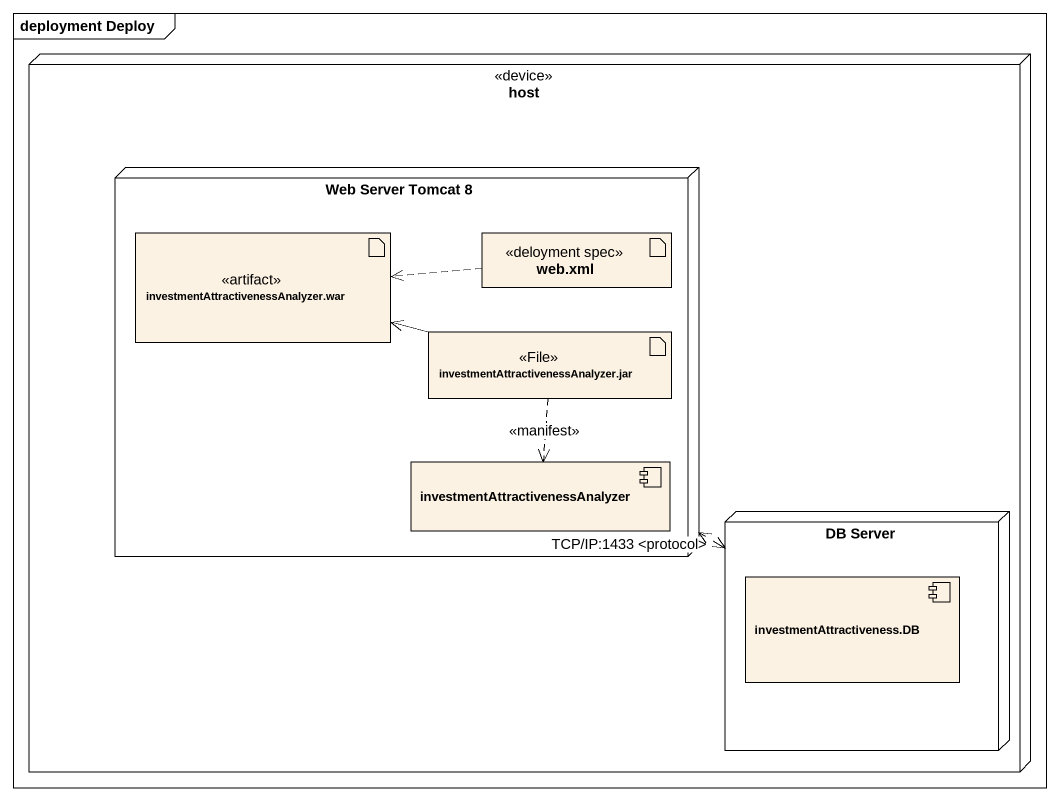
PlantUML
@startuml
mainframe deployment Deploy
node host <<device>> {
  node "Web Server Tomcat 8" as Web_Server_Tomcat_8 {
    artifact "investmentAttractivenessAnalyzer.war" as investmentAttractivenessAnal <<artifact>>
    artifact "web.xml" as web_xml <<deloyment spec>>
    artifact "investmentAttractivenessAnalyzer.jar" as investmentAttractivenessAnal_2 <<File>>
    component "investmentAttractivenessAnalyzer" as investmentAttractivenessAnal_3
  }
  node "DB Server" as DB_Server {
    component "investmentAttractiveness.DB" as investmentAttractiveness_DB
  }
}
Web_Server_Tomcat_8 <-right-> DB_Server : TCP/IP:1433 <protocol>
web_xml .left.> investmentAttractivenessAnal
investmentAttractivenessAnal_2 -left-> investmentAttractivenessAnal
investmentAttractivenessAnal_2 ..> investmentAttractivenessAnal_3 : <<manifest>>
@enduml
